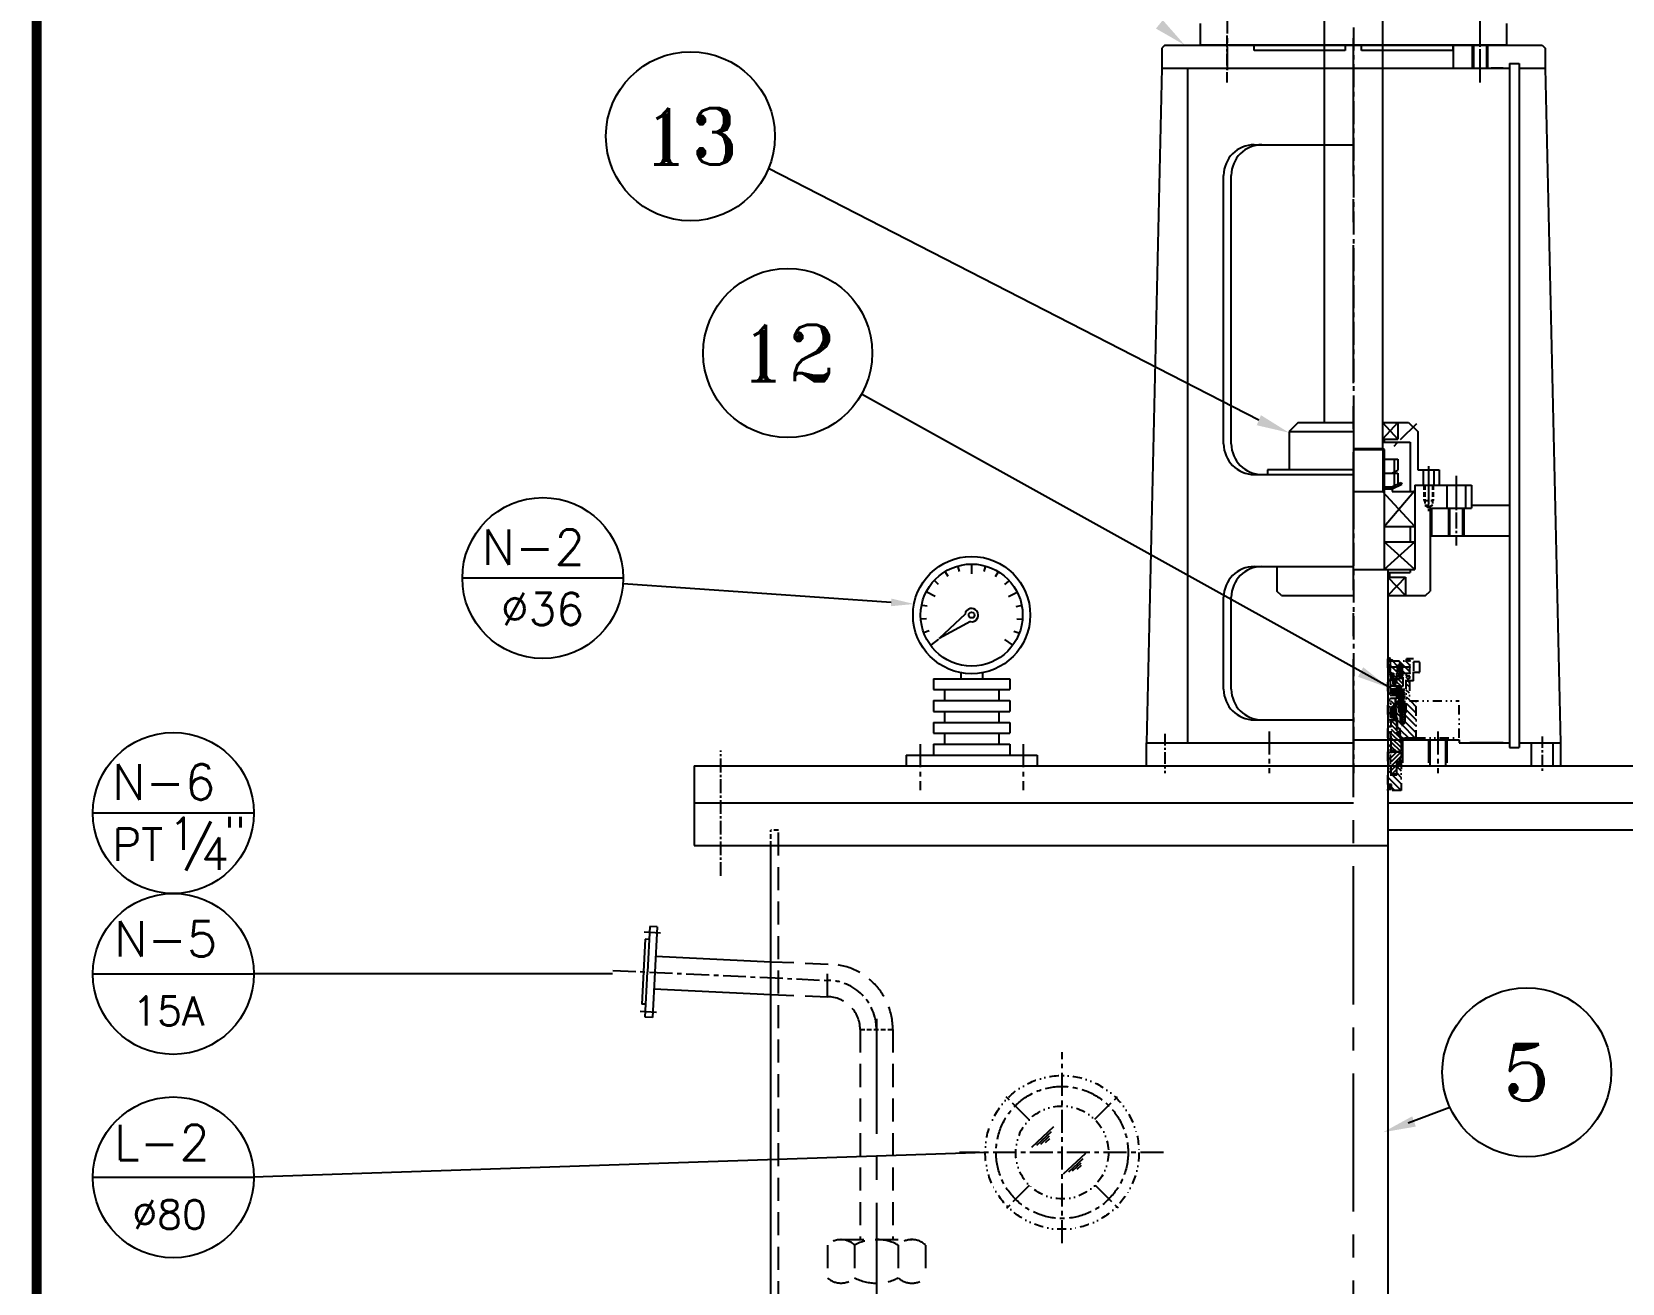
# Model space of a CAD drawing. Extents: x -3 to 5049, y -3 to 3543.
# Drawn here: x -3 to 1034, y 2222 to 3038 of the extents above; entities that cross this region are included whole.
import ezdxf
from ezdxf.enums import TextEntityAlignment as Align

# ---------------------------------------------------------------- set-up
doc = ezdxf.new("R2010")
doc.units = 0
doc.header["$LTSCALE"] = 12
doc.header["$MEASUREMENT"] = 0
for name, pattern in [('CADRA_CENTERLINE', [2.266667, 1.770833, -0.141667, 0.2125, -0.141667]), ('CADRA_SOLID', [0]), ('CENTER', [2, 1.25, -0.25, 0.25, -0.25]), ('CENTER2', [1.125, 0.75, -0.125, 0.125, -0.125]), ('DIVIDE', [1.25, 0.5, -0.25, 0, -0.25, 0, -0.25]), ('HIDDEN', [0.375, 0.25, -0.125])]:
    doc.linetypes.add(name, pattern=pattern)
doc.layers.get('0').update_dxf_attribs({"linetype": 'CONTINUOUS'})
for name, color, linetype in [('1', 1, 'CENTER'), ('10', 7, 'CADRA_SOLID'), ('2', 2, 'HIDDEN'), ('23', 48, 'CADRA_SOLID'), ('25', 42, 'CADRA_SOLID'), ('3', 3, 'DIVIDE'), ('4', 4, 'CONTINUOUS'), ('C1', 1, 'CENTER'), ('CENTER', 1, 'CENTER'), ('TEXT', 4, 'CONTINUOUS')]:
    doc.layers.add(name, color=color, linetype=linetype)
doc.layers.add('치수선', color=4, linetype='CONTINUOUS', lineweight=5)
doc.styles.add('ROMANS', font='romans.shx')
doc.styles.add('ROMANT', font='romant', dxfattribs={"height": 3.5})

msp = doc.modelspace()

# ---------------------------------------------------------------- linework, layer by layer
at = {"lineweight": -2}
for p, q in [((839.73, 3060.57), (839.73, 2964.55)), ((877.73, 3060.57), (877.73, 2766.55)), ((735.73, 3029.55), (733.73, 3027.55)), ((735.73, 3029.55), (981.73, 3029.55)), ((748.7, 3029.55), (858.73, 3029.55)), ((923.73, 3029.55), (923.73, 3014.55)), ((936.23, 3029.55), (936.23, 3014.55)), ((936.98, 3029.55), (936.98, 3014.55)), ((945.48, 3029.55), (945.48, 3014.55)), ((946.23, 3029.55), (946.23, 3014.55)), ((981.73, 3029.55), (983.73, 3027.55)), ((733.73, 3027.55), (733.73, 3014.55)), ((983.73, 3027.55), (983.73, 3014.55)), ((733.73, 3014.55), (723.73, 2574.55)), ((733.73, 3014.55), (858.73, 3014.55)), ((750.58, 3014.55), (750.58, 2574.55)), ((858.73, 3014.55), (960.48, 3014.55)), ((960.48, 3017.55), (960.48, 2571.55)), ((960.48, 3017.55), (966.88, 3017.55)), ((966.88, 3017.55), (966.88, 2571.55)), ((966.88, 3014.55), (983.73, 3014.55)), ((983.73, 3014.55), (993.73, 2574.55)), ((794.1, 2964.55), (858.73, 2964.55)), ((839.73, 2964.55), (839.73, 2783.55)), ((774.1, 2769.55), (774.1, 2944.55)), ((779.1, 2769.55), (779.1, 2944.55)), ((822.73, 2783.55), (816.73, 2777.55)), ((822.73, 2783.55), (858.73, 2783.55)), ((877.73, 2783.55), (894.73, 2783.55)), ((887.73, 2783.55), (887.73, 2772.55)), ((894.73, 2783.55), (900.73, 2777.55)), ((816.73, 2777.55), (858.73, 2777.55)), ((816.73, 2777.55), (816.73, 2752.55)), ((877.73, 2772.55), (887.73, 2772.55)), ((877.73, 2770.55), (895.73, 2770.55)), ((878.73, 2772.55), (878.73, 2770.55)), ((895.73, 2770.55), (895.73, 2738.55)), ((900.73, 2777.55), (900.73, 2752.55)), ((858.73, 2766.55), (877.98, 2766.55)), ((858.73, 2765.8), (878.73, 2765.8)), ((877.98, 2766.55), (878.73, 2765.8)), ((877.98, 2759.5), (887.73, 2759.5)), ((878.73, 2765.8), (878.73, 2687.55)), ((794.1, 2749.55), (858.73, 2749.55)), ((802.73, 2752.55), (802.73, 2749.55)), ((858.73, 2752.55), (802.73, 2752.55)), ((877.98, 2750.5), (883.73, 2750.5)), ((877.98, 2750.5), (887.73, 2750.5)), ((883.73, 2750.5), (887.73, 2752.37)), ((900.73, 2752.55), (914.73, 2752.55)), ((904.23, 2752.55), (904.23, 2742.55)), ((911.23, 2752.55), (911.23, 2742.55)), ((914.73, 2752.55), (914.73, 2742.55)), ((858.73, 2738.55), (877.73, 2738.55)), ((877.98, 2741.5), (883.73, 2741.5)), ((877.98, 2740.3), (883.99, 2740.3)), ((877.98, 2738.55), (878.73, 2738.12)), ((883.73, 2741.5), (889.73, 2744.3)), ((883.99, 2740.3), (890.23, 2743.21)), ((883.99, 2740.3), (883.99, 2738.55)), ((883.99, 2738.55), (898.23, 2738.55)), ((889.73, 2744.3), (890.23, 2743.21)), ((898.73, 2742.55), (935.73, 2742.55)), ((898.73, 2742.55), (898.73, 2687.55)), ((898.73, 2742.55), (898.73, 2739.05)), ((898.73, 2742.55), (914.73, 2742.55)), ((919.73, 2742.55), (919.73, 2727.55)), ((931.73, 2742.55), (931.73, 2727.55)), ((935.73, 2742.55), (935.73, 2727.55)), ((935.73, 2729.55), (960.48, 2729.55)), ((908.73, 2727.55), (908.73, 2673.55)), ((908.73, 2727.55), (935.73, 2727.55)), ((909.73, 2727.55), (909.73, 2709.55)), ((920.73, 2727.55), (920.73, 2709.55)), ((921.48, 2727.55), (921.48, 2709.55)), ((929.98, 2727.55), (929.98, 2709.55)), ((930.73, 2727.55), (930.73, 2709.55)), ((878.73, 2715.55), (898.73, 2715.55)), ((895.73, 2715.55), (895.73, 2705.55)), ((908.73, 2709.55), (960.48, 2709.55)), ((878.73, 2705.55), (898.73, 2705.55)), ((794.1, 2689.55), (858.73, 2689.55)), ((808.73, 2689.55), (808.73, 2673.55)), ((858.73, 2687.55), (898.73, 2687.55)), ((881.23, 2687.55), (881.23, 2193.08)), ((895.73, 2687.55), (895.73, 2685.55)), ((881.23, 2685.55), (895.73, 2685.55)), ((881.23, 2682.55), (892.73, 2682.55)), ((882.23, 2685.55), (882.23, 2682.55)), ((892.73, 2682.55), (892.73, 2670.55)), ((774.1, 2609.55), (774.1, 2669.55)), ((779.1, 2609.55), (779.1, 2669.55)), ((811.73, 2670.55), (808.73, 2673.55)), ((811.73, 2670.55), (858.73, 2670.55)), ((881.23, 2670.55), (905.73, 2670.55)), ((905.73, 2670.55), (908.73, 2673.55)), ((794.1, 2589.55), (858.73, 2589.55)), ((723.73, 2574.55), (858.73, 2574.55)), ((723.73, 2559.55), (723.73, 2574.55)), ((858.73, 2576.55), (927.73, 2576.55)), ((908.6, 2576.55), (908.6, 2559.55)), ((918.86, 2576.55), (918.86, 2559.55)), ((927.73, 2576.55), (927.73, 2574.55)), ((927.73, 2574.55), (960.48, 2574.55)), ((966.88, 2574.55), (993.73, 2574.55)), ((974.73, 2574.55), (974.73, 2559.55)), ((988.73, 2574.55), (988.73, 2559.55)), ((993.73, 2574.55), (993.73, 2559.55)), ((960.48, 2571.55), (966.88, 2571.55)), ((428.73, 2559.55), (858.73, 2559.55)), ((723.73, 2559.55), (993.73, 2559.55)), ((887.73, 2559.55), (1109.32, 2559.55)), ((984.32, 2559.55), (1030.32, 2559.55)), ((428.73, 2535.55), (858.73, 2535.55)), ((881.23, 2535.55), (1288.73, 2535.55)), ((1238.73, 2517.55), (881.23, 2517.55)), ((428.73, 2507.55), (858.73, 2507.55)), ((478.73, 2507.55), (881.23, 2507.55)), ((478.73, 993.55), (478.73, 2507.55)), ((403.69, 2435.49), (478.73, 2431.85)), ((402.57, 2414.17), (478.73, 2410.48))]:
    msp.add_line(p, q, dxfattribs=at)
at = {"color": 1, "linetype": 'CENTER', "lineweight": -2}
for p, q in [((776.33, 3052.1), (776.33, 3010.96)), ((941.12, 3050.7), (941.12, 3007.57))]:
    msp.add_line(p, q, dxfattribs=at)
at = {"color": 7, "linetype": 'Continuous', "lineweight": -2}
for p, q in [((758.73, 3043.57), (758.73, 3029.57)), ((958.73, 3029.57), (958.73, 3043.57)), ((858.73, 3029.57), (758.73, 3029.57)), ((793.95, 3026.07), (793.95, 3029.57)), ((853.36, 3029.57), (853.36, 3026.07)), ((958.73, 3029.57), (858.73, 3029.57)), ((864.09, 3026.07), (864.09, 3029.57)), ((923.5, 3029.57), (923.5, 3026.07)), ((853.36, 3026.07), (793.95, 3026.07)), ((923.5, 3026.07), (864.09, 3026.07)), ((428.73, 2559.55), (428.73, 2507.55))]:
    msp.add_line(p, q, dxfattribs=at)
at = {"color": 7, "linetype": 'CENTER', "lineweight": -2}
for p, q in [((584.85, 2616.4), (584.85, 2609.29)), ((602.64, 2620.32), (602.64, 2616.4)), ((616.87, 2620.32), (616.87, 2616.4)), ((634.66, 2616.4), (634.66, 2609.29)), ((591.97, 2609.29), (591.97, 2602.17)), ((627.54, 2609.29), (627.54, 2602.17)), ((584.85, 2602.17), (584.85, 2595.06)), ((591.97, 2595.06), (591.97, 2587.94)), ((627.54, 2595.06), (627.54, 2587.94)), ((634.66, 2602.17), (634.66, 2595.06)), ((584.85, 2587.94), (584.85, 2580.83)), ((634.66, 2587.94), (634.66, 2580.83)), ((584.85, 2573.71), (584.85, 2566.6)), ((591.97, 2580.83), (591.97, 2573.71)), ((627.54, 2580.83), (627.54, 2573.71)), ((634.66, 2573.71), (634.66, 2566.6)), ((567.07, 2566.6), (567.07, 2559.48)), ((652.44, 2566.6), (652.44, 2559.48))]:
    msp.add_line(p, q, dxfattribs=at)
at = {"color": 7, "lineweight": -2}
for p, q in [((584.85, 2616.4), (634.66, 2616.4)), ((584.85, 2609.29), (634.66, 2609.29)), ((584.85, 2602.17), (634.66, 2602.17)), ((584.85, 2595.06), (634.66, 2595.06)), ((584.85, 2587.94), (634.66, 2587.94)), ((584.85, 2580.83), (634.66, 2580.83)), ((584.85, 2573.71), (634.66, 2573.71)), ((567.07, 2566.6), (652.44, 2566.6))]:
    msp.add_line(p, q, dxfattribs=at)
at = {"linetype": 'CENTER', "lineweight": -2}
msp.add_line((890.73, 2576.55), (890.73, 2559.55), dxfattribs=at)
at = {"color": 4, "lineweight": -2}
for p, q in [((663.23, 2324.23), (648.83, 2310.76)), ((661.52, 2320.86), (652.16, 2312.11)), ((660.4, 2318.04), (654.63, 2312.64)), ((660.47, 2316.33), (657.71, 2313.75)), ((683.9, 2306.81), (669.5, 2293.33)), ((682.2, 2303.44), (672.84, 2294.68)), ((681.07, 2300.61), (675.3, 2295.21)), ((681.15, 2298.9), (678.39, 2296.32))]:
    msp.add_line(p, q, dxfattribs=at)
at = {"lineweight": -2, "const_width": 6.36}
msp.add_lwpolyline([(0, 3539.79), (5045.96, 3539.79), (5045.96, 0), (0, 0), (0, 3539.79)], dxfattribs=at)
at = {"lineweight": -2}
msp.add_circle((609.75, 2657.89), 38.24, dxfattribs=at)
at = {"color": 3, "linetype": 'DIVIDE', "lineweight": -2}
for radius in [50.11, 30.24]:
    msp.add_circle((668.73, 2307.53), radius, dxfattribs=at)
at = {"lineweight": -2}
for centre, radius, start, end in [((794.1, 2944.55), 20, 90, 180), ((799.1, 2944.55), 20, 90, 180), ((794.1, 2769.55), 20, 180, 270), ((799.1, 2769.55), 20, 180, 270), ((898.23, 2739.05), 0.5, 270, 360), ((794.1, 2669.55), 20, 90, 180), ((799.1, 2669.55), 20, 90, 180), ((794.1, 2609.55), 20, 180, 270), ((799.1, 2609.55), 20, 180, 270)]:
    msp.add_arc(centre, radius, start, end, dxfattribs=at)
at = {"layer": '1', "linetype": 'CENTER', "lineweight": -2}
for p, q in [((858.73, 3041.07), (858.73, 2554.71)), ((803.73, 2582.07), (803.73, 2554.71)), ((907.73, 2576.55), (907.73, 2559.55)), ((913.73, 2582.07), (913.73, 2554.71)), ((919.73, 2576.55), (919.73, 2559.55))]:
    msp.add_line(p, q, dxfattribs=at)
at = {"layer": '1', "linetype": 'CENTER', "lineweight": -2, "ltscale": 0.5}
for p, q in [((776.23, 3035.83), (776.23, 3005.15)), ((941.23, 3035.83), (941.23, 3005.15)), ((925.73, 2733.83), (925.73, 2703.15)), ((735.73, 2580.42), (735.73, 2554.71)), ((981.73, 2578.75), (981.73, 2554.78))]:
    msp.add_line(p, q, dxfattribs=at)
at = {"layer": '1', "lineweight": -2}
for p, q in [((576.26, 2573.62), (576.26, 2543.78)), ((643.25, 2573.62), (643.25, 2543.78)), ((375.68, 2426.24), (515.65, 2419.7)), ((668.73, 2248.37), (668.73, 2372.85)), ((647.12, 2328.97), (630.69, 2345.28)), ((690.16, 2329.14), (706.47, 2345.58)), ((734.8, 2307.53), (601.82, 2307.53)), ((647.29, 2285.93), (630.98, 2269.49)), ((690.33, 2286.1), (706.77, 2269.79))]:
    msp.add_line(p, q, dxfattribs=at)
at = {"layer": '1', "lineweight": -2, "ltscale": 5}
msp.add_line((547.67, 2394.68), (547.67, 973.2), dxfattribs=at)
at = {"layer": '1', "lineweight": -2}
msp.add_circle((668.73, 2307.53), 43.06, dxfattribs=at)
msp.add_arc((515.65, 2387.68), 32.02, 0, 90, dxfattribs=at)
at = {"layer": '10', "linetype": 'CADRA_CENTERLINE', "lineweight": -2}
for p, q in [((888.98, 2617.47), (888.98, 2627.02)), ((888.98, 2626.45), (888.98, 2616.95)), ((895.98, 2623.95), (880.63, 2623.95)), ((885.28, 2589.43), (885.28, 2599.89)), ((890.73, 2585.49), (890.73, 2596.99))]:
    msp.add_line(p, q, dxfattribs=at)
at = {"layer": '2', "color": 1, "linetype": 'CENTER2', "lineweight": -2, "ltscale": 10}
msp.add_line((858.73, 649.08), (858.73, 3270.62), dxfattribs=at)
at = {"layer": '2', "lineweight": -2}
for p, q in [((904.73, 2742.55), (904.73, 2732.55)), ((905.23, 2742.55), (905.23, 2729.55)), ((910.23, 2742.55), (910.23, 2729.55)), ((910.73, 2742.55), (910.73, 2732.55)), ((904.73, 2732.55), (910.73, 2732.55)), ((904.73, 2732.55), (905.23, 2732.26)), ((905.23, 2729.55), (910.23, 2729.55)), ((905.23, 2729.55), (907.73, 2728.11)), ((910.23, 2729.55), (907.73, 2728.11)), ((910.73, 2732.55), (910.23, 2732.26)), ((890.98, 2617.95), (886.98, 2619.75)), ((886.98, 2617.95), (890.98, 2619.75)), ((478.73, 2507.55), (478.73, 2517.55)), ((483.73, 2517.55), (478.73, 2517.55)), ((537, 2387.68), (558.34, 2387.68))]:
    msp.add_line(p, q, dxfattribs=at)
at = {"layer": '2', "linetype": 'HIDDEN', "lineweight": -2, "ltscale": 5}
for p, q in [((483.73, 993.55), (483.73, 2517.55)), ((478.73, 2431.85), (516.21, 2430.36)), ((515.65, 2409.01), (515.65, 2430.37)), ((478.73, 2410.48), (515.65, 2409.01)), ((537, 2387.68), (537, 2250.72)), ((558.34, 2387.68), (558.34, 2250.72)), ((515.65, 2247.16), (515.65, 2225.82)), ((524.34, 2250.72), (570.91, 2250.72)), ((533.44, 2247.16), (533.44, 2225.82)), ((561.9, 2247.16), (561.9, 2225.82)), ((579.69, 2247.16), (579.69, 2225.82))]:
    msp.add_line(p, q, dxfattribs=at)
for centre, radius, start, end in [((515.65, 2387.68), 42.69, 0, 90), ((515.65, 2387.68), 21.34, 0, 90), ((524.55, 2237.56), 13.09, 47.20716, 132.79284), ((547.67, 2220.42), 30.29, 61.98156, 118.01844), ((570.79, 2237.58), 13.08, 47.14574, 132.85426), ((524.55, 2235.43), 13.09, 227.20716, 312.79284), ((547.67, 2252.56), 30.29, 241.98156, 298.01844), ((570.79, 2235.4), 13.08, 227.14574, 312.85426)]:
    msp.add_arc(centre, radius, start, end, dxfattribs=at)
at = {"layer": '23', "lineweight": -2}
for p in [(881.83, 2628.75), (893.43, 2627.95), (895.43, 2627.95), (888.98, 2620.25), (888.98, 2617.95), (895.43, 2623.95), (895.43, 2619.95)]:
    msp.add_point(p, dxfattribs=at)
at = {"layer": '25', "lineweight": -2}
for p, q in [((881.23, 2628.66), (881.83, 2628.06)), ((881.23, 2624.42), (882.63, 2623.02)), ((881.97, 2627.95), (881.83, 2628.09)), ((881.87, 2628.75), (882.67, 2627.95)), ((882.63, 2627.26), (882.14, 2627.75)), ((883.38, 2627.95), (882.58, 2628.75)), ((882.63, 2625.26), (883.94, 2623.95)), ((883.29, 2628.75), (884.09, 2627.95)), ((884.23, 2628.52), (884, 2628.75)), ((887.48, 2624.66), (884.18, 2627.95)), ((888.42, 2627.95), (892.42, 2623.95)), ((895.43, 2625.19), (892.67, 2627.95)), ((881.23, 2620.18), (882.63, 2618.78)), ((881.23, 2615.94), (882.63, 2614.54)), ((882.62, 2618.5), (884.09, 2617.03)), ((882.63, 2621.02), (883.7, 2619.95)), ((883.97, 2617), (882.63, 2618.34)), ((882.63, 2616.78), (884.53, 2614.88)), ((884.2, 2617.06), (882.64, 2618.62)), ((882.66, 2618.74), (884.29, 2617.12)), ((882.66, 2618.18), (883.86, 2616.98)), ((884.36, 2617.18), (882.68, 2618.86)), ((883.72, 2616.97), (882.68, 2618.01)), ((882.7, 2618.98), (884.44, 2617.24)), ((884.52, 2617.31), (882.74, 2619.08)), ((882.74, 2617.81), (883.53, 2617.02)), ((882.79, 2619.18), (884.6, 2617.37)), ((884.65, 2617.46), (882.84, 2619.27)), ((882.89, 2619.36), (884.7, 2617.55)), ((883.34, 2617.07), (882.89, 2617.52)), ((884.75, 2617.64), (882.94, 2619.45)), ((883, 2619.53), (884.8, 2617.73)), ((884.85, 2617.83), (883.08, 2619.6)), ((883.15, 2619.66), (884.88, 2617.93)), ((884.9, 2618.05), (883.23, 2619.73)), ((883.31, 2619.79), (884.92, 2618.18)), ((884.94, 2618.3), (883.4, 2619.84)), ((883.51, 2619.87), (884.96, 2618.42)), ((884.95, 2618.58), (883.63, 2619.9)), ((883.74, 2619.92), (884.92, 2618.74)), ((884.9, 2618.91), (883.88, 2619.92)), ((887.48, 2620.41), (883.94, 2623.95)), ((884.08, 2619.87), (884.83, 2619.12)), ((884.68, 2619.41), (884.32, 2619.77)), ((885.8, 2613.48), (884.53, 2614.75)), ((884.55, 2614.87), (885.92, 2613.5)), ((884.56, 2614.58), (885.68, 2613.46)), ((886.04, 2613.53), (884.57, 2614.99)), ((884.59, 2615.11), (886.15, 2613.55)), ((885.5, 2613.5), (884.59, 2614.41)), ((886.23, 2613.61), (884.61, 2615.23)), ((884.64, 2614.22), (885.32, 2613.54)), ((884.66, 2615.32), (886.31, 2613.67)), ((886.4, 2613.73), (884.72, 2615.41)), ((884.77, 2615.5), (886.48, 2613.79)), ((886.55, 2613.86), (884.82, 2615.59)), ((884.91, 2613.8), (884.85, 2613.86)), ((884.88, 2615.67), (886.6, 2613.95)), ((886.66, 2614.04), (884.96, 2615.73)), ((884.98, 2618.67), (886.75, 2616.9)), ((885.04, 2615.79), (886.71, 2614.13)), ((886.76, 2614.21), (885.12, 2615.85)), ((885.21, 2615.91), (886.8, 2614.32)), ((886.82, 2614.44), (885.3, 2615.96)), ((885.42, 2615.98), (886.84, 2614.56)), ((886.86, 2614.68), (885.53, 2616.01)), ((885.65, 2616.04), (886.86, 2614.82)), ((886.83, 2614.99), (885.8, 2616.03)), ((885.98, 2615.99), (886.8, 2615.17)), ((886.67, 2615.44), (886.19, 2615.92)), ((889.84, 2611.45), (886.88, 2614.41)), ((887.27, 2616.85), (891.23, 2612.89)), ((891.23, 2615.72), (890.1, 2616.85)), ((890.48, 2621.66), (892.18, 2619.95)), ((895.43, 2620.95), (892.42, 2623.95)), ((894.43, 2616.19), (893.23, 2617.39)), ((881.23, 2611.69), (882.63, 2610.29)), ((881.23, 2607.45), (882.63, 2606.05)), ((882.63, 2612.54), (883.21, 2611.95)), ((884.23, 2607.25), (888.42, 2611.45)), ((889.57, 2611.18), (884.23, 2605.84)), ((885.31, 2609.75), (884.23, 2608.67)), ((884.23, 2608.58), (887.35, 2605.45)), ((885.94, 2605.45), (884.23, 2607.16)), ((884.23, 2605.75), (884.53, 2605.45)), ((888.77, 2605.45), (884.47, 2609.75)), ((885.18, 2613.28), (887.01, 2611.45)), ((885.25, 2605.45), (889.57, 2609.76)), ((885.65, 2603.75), (886.35, 2603.05)), ((885.88, 2609.75), (889.57, 2606.07)), ((889.57, 2608.35), (886.67, 2605.45)), ((887.01, 2611.45), (886.78, 2611.22)), ((889.57, 2607.48), (886.78, 2610.27)), ((892.23, 2599.95), (886.88, 2605.3)), ((886.88, 2603.88), (887.01, 2603.75)), ((887.01, 2611.45), (889.57, 2608.89)), ((888.08, 2605.45), (889.57, 2606.94)), ((888.14, 2605.45), (892.23, 2601.36)), ((889.57, 2610.31), (888.42, 2611.45)), ((892.23, 2605.61), (889.48, 2608.36)), ((889.48, 2606.94), (892.23, 2604.19)), ((892.23, 2602.78), (889.48, 2605.53)), ((889.8, 2609.45), (892.23, 2607.02)), ((892.23, 2608.43), (891.21, 2609.45)), ((893.23, 2613.15), (895.23, 2611.15)), ((895.23, 2606.91), (893.23, 2608.91)), ((893.23, 2604.66), (895.23, 2602.66)), ((881.23, 2603.21), (882.63, 2601.81)), ((881.23, 2598.97), (882.63, 2597.57)), ((881.23, 2594.72), (882.63, 2593.32)), ((883.13, 2602.04), (888.48, 2596.69)), ((883.13, 2597.79), (883.68, 2597.24)), ((883.13, 2593.55), (883.68, 2593)), ((887.51, 2599.47), (886.24, 2600.73)), ((886.24, 2600.6), (887.37, 2599.46)), ((886.27, 2600.85), (887.63, 2599.49)), ((887.2, 2599.5), (886.27, 2600.42)), ((887.75, 2599.51), (886.29, 2600.97)), ((886.31, 2601.09), (887.86, 2599.54)), ((886.31, 2600.25), (887.02, 2599.53)), ((887.95, 2599.59), (886.36, 2601.18)), ((886.42, 2601.26), (888.04, 2599.64)), ((888.12, 2599.7), (886.48, 2601.35)), ((886.67, 2599.74), (886.52, 2599.9)), ((886.53, 2601.43), (888.21, 2599.76)), ((888.29, 2599.82), (886.6, 2601.51)), ((886.68, 2601.57), (888.34, 2599.91)), ((888.4, 2599.99), (886.77, 2601.63)), ((886.85, 2601.68), (888.46, 2600.08)), ((886.88, 2594.04), (889.13, 2591.79)), ((888.51, 2600.16), (886.94, 2601.74)), ((887.04, 2601.77), (888.55, 2600.27)), ((888.57, 2600.38), (887.16, 2601.8)), ((887.28, 2601.82), (888.6, 2600.5)), ((888.62, 2600.62), (887.4, 2601.84)), ((887.56, 2601.82), (888.6, 2600.78)), ((888.57, 2600.96), (887.73, 2601.79)), ((887.94, 2601.72), (888.5, 2601.17)), ((888.63, 2602.13), (892.23, 2598.53)), ((888.63, 2600.72), (892.23, 2597.12)), ((888.63, 2599.31), (891.98, 2595.95)), ((888.63, 2597.89), (890.57, 2595.95)), ((893.23, 2600.42), (899.73, 2593.92)), ((893.23, 2596.18), (899.73, 2589.68)), ((895.94, 2601.95), (899.73, 2598.16)), ((881.23, 2590.48), (882.63, 2589.08)), ((881.23, 2586.24), (882.63, 2584.84)), ((883.43, 2589.21), (886.88, 2585.76)), ((886.88, 2582.93), (883.43, 2586.38)), ((883.43, 2583.55), (889.13, 2577.85)), ((886.69, 2588.77), (886.01, 2589.45)), ((887.03, 2585.41), (888.48, 2583.95)), ((887.43, 2589.25), (889.13, 2587.55)), ((889.28, 2583.16), (894.88, 2577.55)), ((889.36, 2587.31), (899.73, 2576.95)), ((892.33, 2592.84), (899.73, 2585.44)), ((892.33, 2588.59), (899.73, 2581.19)), ((881.23, 2581.99), (882.63, 2580.59)), ((881.23, 2577.75), (882.63, 2576.35)), ((881.23, 2573.51), (882.63, 2572.11)), ((889.88, 2574.27), (883.43, 2580.72)), ((883.43, 2577.89), (889.88, 2571.44)), ((889.84, 2568.65), (883.43, 2575.06)), ((888.16, 2579.67), (886.89, 2580.93)), ((886.89, 2580.79), (888.02, 2579.66)), ((886.92, 2581.05), (888.27, 2579.69)), ((887.84, 2579.7), (886.92, 2580.62)), ((888.39, 2579.71), (886.94, 2581.17)), ((886.96, 2581.29), (888.51, 2579.74)), ((886.96, 2580.44), (887.67, 2579.73)), ((888.6, 2579.79), (887.01, 2581.38)), ((887.07, 2581.46), (888.69, 2579.84)), ((888.77, 2579.9), (887.13, 2581.55)), ((887.31, 2579.95), (887.17, 2580.09)), ((887.18, 2581.63), (888.86, 2579.96)), ((888.94, 2580.02), (887.24, 2581.71)), ((887.33, 2581.77), (888.99, 2580.1)), ((889.05, 2580.19), (887.41, 2581.82)), ((887.5, 2581.88), (889.11, 2580.27)), ((889.16, 2580.36), (887.58, 2581.94)), ((887.69, 2581.97), (889.2, 2580.46)), ((889.22, 2580.58), (887.81, 2582)), ((887.92, 2582.02), (889.25, 2580.7)), ((889.27, 2580.82), (888.04, 2582.04)), ((888.2, 2582.03), (889.25, 2580.98)), ((889.22, 2581.15), (888.38, 2581.99)), ((888.58, 2581.93), (889.15, 2581.36)), ((889.28, 2578.92), (890.64, 2577.55)), ((891.98, 2577.27), (892.25, 2577.55)), ((891.98, 2576.57), (892.96, 2577.55)), ((892.82, 2577.55), (891.98, 2576.71)), ((891.98, 2576.85), (892.68, 2577.55)), ((892.54, 2577.55), (891.98, 2576.99)), ((891.98, 2577.13), (892.39, 2577.55)), ((892.25, 2577.55), (891.98, 2577.27)), ((891.98, 2577.42), (892.11, 2577.55)), ((893.1, 2577.55), (892.1, 2576.55)), ((892.24, 2576.55), (893.24, 2577.55)), ((893.38, 2577.55), (892.38, 2576.55)), ((892.53, 2576.55), (893.53, 2577.55)), ((893.67, 2577.55), (892.67, 2576.55)), ((893.67, 2577.55), (892.67, 2576.55)), ((892.81, 2576.55), (893.81, 2577.55)), ((893.95, 2577.55), (892.95, 2576.55)), ((893.09, 2576.55), (894.09, 2577.55)), ((894.23, 2577.55), (893.23, 2576.55)), ((893.37, 2576.55), (894.37, 2577.55)), ((894.52, 2577.55), (893.52, 2576.55)), ((893.66, 2576.55), (894.66, 2577.55)), ((894.8, 2577.55), (893.8, 2576.55)), ((893.94, 2576.55), (894.94, 2577.55)), ((894.08, 2576.55), (895.08, 2577.55)), ((895.08, 2577.55), (894.08, 2576.55)), ((894.22, 2576.55), (895.22, 2577.55)), ((895.36, 2577.55), (894.36, 2576.55)), ((894.51, 2576.55), (895.51, 2577.55)), ((895.65, 2577.55), (894.65, 2576.55)), ((894.79, 2576.55), (895.79, 2577.55)), ((895.93, 2577.55), (894.93, 2576.55)), ((895.07, 2576.55), (896.07, 2577.55)), ((896.21, 2577.55), (895.21, 2576.55)), ((895.35, 2576.55), (896.35, 2577.55)), ((896.5, 2577.55), (895.5, 2576.55)), ((896.5, 2577.55), (895.5, 2576.55)), ((895.64, 2576.55), (896.64, 2577.55)), ((896.78, 2577.55), (895.78, 2576.55)), ((895.92, 2576.55), (896.92, 2577.55)), ((897.06, 2577.55), (896.06, 2576.55)), ((896.2, 2576.55), (897.2, 2577.55)), ((897.34, 2577.55), (896.34, 2576.55)), ((896.49, 2576.55), (897.49, 2577.55)), ((897.63, 2577.55), (896.63, 2576.55)), ((896.77, 2576.55), (897.77, 2577.55)), ((896.91, 2576.55), (897.91, 2577.55)), ((897.91, 2577.55), (896.91, 2576.55)), ((897.05, 2576.55), (898.05, 2577.55)), ((898.19, 2577.55), (897.19, 2576.55)), ((897.33, 2576.55), (898.23, 2577.44)), ((898.23, 2577.3), (897.48, 2576.55)), ((897.62, 2576.55), (898.23, 2577.16)), ((898.23, 2577.02), (897.76, 2576.55)), ((897.9, 2576.55), (898.23, 2576.88)), ((898.23, 2576.74), (898.04, 2576.55)), ((898.18, 2576.55), (898.23, 2576.59)), ((881.23, 2569.27), (882.63, 2567.87)), ((881.23, 2565.02), (882.63, 2563.62)), ((883.43, 2572.23), (887.01, 2568.65)), ((889.84, 2568.65), (883.43, 2562.24)), ((883.43, 2565.07), (887.01, 2568.65)), ((884.18, 2568.65), (883.43, 2567.89)), ((883.43, 2559.41), (889.98, 2565.96)), ((887.14, 2561.94), (888.86, 2560.22)), ((888.92, 2560.3), (887.19, 2562.02)), ((887.26, 2562.1), (888.97, 2560.38)), ((889.03, 2560.47), (887.34, 2562.16)), ((887.42, 2562.22), (889.08, 2560.56)), ((889.13, 2560.65), (887.5, 2562.28)), ((887.59, 2562.34), (889.16, 2560.77)), ((889.18, 2560.89), (887.69, 2562.37)), ((887.81, 2562.4), (889.2, 2561.01)), ((889.22, 2561.13), (887.93, 2562.42)), ((888.04, 2562.45), (889.2, 2561.29)), ((889.17, 2561.46), (888.22, 2562.41)), ((888.4, 2562.37), (889.14, 2561.63)), ((888.94, 2561.97), (888.74, 2562.18)), ((881.23, 2560.78), (882.63, 2559.38)), ((881.23, 2556.54), (882.63, 2555.14)), ((881.23, 2552.3), (889.98, 2543.55)), ((886.88, 2560.03), (883.43, 2556.58)), ((883.82, 2554.15), (886.88, 2557.2)), ((884.31, 2553.45), (889.98, 2547.79)), ((888.2, 2559.88), (886.89, 2561.2)), ((886.89, 2561.05), (888.09, 2559.86)), ((886.91, 2561.32), (888.32, 2559.91)), ((888.43, 2559.93), (886.93, 2561.44)), ((887.92, 2559.88), (886.93, 2560.88)), ((886.95, 2561.56), (888.54, 2559.97)), ((886.96, 2560.71), (887.74, 2559.92)), ((888.62, 2560.04), (886.98, 2561.67)), ((887.03, 2561.76), (888.7, 2560.1)), ((887.03, 2559.22), (889.98, 2556.27)), ((887.03, 2554.98), (889.98, 2552.03)), ((888.78, 2560.16), (887.09, 2561.85)), ((887.48, 2560.04), (887.12, 2560.4)), ((889.23, 2561.27), (889.98, 2560.52)), ((881.23, 2548.05), (881.83, 2547.45)), ((882.65, 2544.51), (881.23, 2545.93)), ((881.24, 2546.05), (882.76, 2544.54)), ((882.86, 2544.57), (881.26, 2546.18)), ((881.26, 2545.76), (882.53, 2544.48)), ((881.28, 2546.3), (882.94, 2544.64)), ((882.42, 2544.45), (881.28, 2545.59)), ((881.28, 2543.76), (881.59, 2543.45)), ((883.02, 2544.71), (881.3, 2546.42)), ((881.31, 2545.42), (882.25, 2544.49)), ((881.32, 2546.54), (883.09, 2544.77)), ((883.17, 2544.84), (881.37, 2546.63)), ((881.42, 2546.73), (883.24, 2544.91)), ((882.06, 2544.53), (881.43, 2545.16)), ((883.29, 2545), (881.47, 2546.82)), ((881.51, 2546.91), (883.34, 2545.09)), ((883.38, 2545.19), (881.56, 2547.01)), ((881.64, 2547.08), (883.43, 2545.28)), ((883.48, 2545.37), (881.71, 2547.14)), ((881.79, 2547.21), (883.5, 2545.49)), ((883.52, 2545.62), (881.86, 2547.27)), ((881.94, 2547.34), (883.54, 2545.74)), ((883.56, 2545.86), (882.05, 2547.37)), ((882.16, 2547.4), (883.56, 2546)), ((883.54, 2546.16), (882.27, 2547.43)), ((882.38, 2547.46), (883.51, 2546.33)), ((883.49, 2546.5), (882.57, 2547.42)), ((882.76, 2547.37), (883.36, 2546.77)), ((883.58, 2545.7), (885.83, 2543.45))]:
    msp.add_line(p, q, dxfattribs=at)
at = {"layer": '3', "lineweight": -2}
for p, q in [((881.23, 2547.45), (881.23, 2629.95)), ((881.23, 2629.95), (882.34, 2629.95)), ((881.83, 2628.75), (881.83, 2627.75)), ((882.63, 2628.75), (881.83, 2628.75)), ((881.83, 2627.95), (881.83, 2628.75)), ((881.83, 2628.75), (884.23, 2628.75)), ((881.83, 2627.95), (884.23, 2627.95)), ((881.83, 2627.75), (882.63, 2627.75)), ((882.63, 2629.45), (882.34, 2629.95)), ((882.63, 2629.45), (882.63, 2628.75)), ((882.63, 2619.95), (882.63, 2627.95)), ((882.63, 2627.95), (895.43, 2627.95)), ((882.63, 2627.75), (882.63, 2553.45)), ((884.23, 2627.95), (884.23, 2628.75)), ((887.48, 2624.95), (888.98, 2625.82)), ((887.48, 2619.95), (887.48, 2624.95)), ((887.48, 2624.95), (890.48, 2624.95)), ((887.48, 2623.95), (887.98, 2624.45)), ((887.98, 2624.45), (888.98, 2624.45)), ((888.98, 2625.82), (890.48, 2624.95)), ((889.98, 2624.45), (888.98, 2624.45)), ((890.48, 2623.95), (889.98, 2624.45)), ((890.48, 2619.95), (890.48, 2624.95)), ((893.43, 2628), (893.43, 2629.45)), ((897.93, 2629.45), (893.43, 2629.45)), ((895.43, 2628), (893.43, 2628)), ((895.43, 2619.9), (895.43, 2628)), ((895.43, 2619.95), (895.43, 2627.95)), ((897.93, 2614.95), (897.93, 2629.45)), ((897.93, 2627.45), (897.93, 2620.45)), ((901.43, 2627.45), (897.93, 2627.45)), ((901.93, 2626.95), (901.93, 2620.95)), ((882.67, 2618.9), (882.62, 2618.46)), ((882.62, 2618.46), (882.66, 2618.02)), ((882.63, 2619.95), (884.98, 2619.95)), ((884.98, 2616.95), (882.63, 2616.95)), ((882.63, 2616.95), (882.63, 2611.95)), ((882.66, 2618.02), (882.81, 2617.62)), ((882.83, 2619.3), (882.67, 2618.9)), ((882.81, 2617.62), (883.05, 2617.29)), ((883.07, 2619.62), (882.83, 2619.3)), ((883.05, 2617.29), (883.35, 2617.07)), ((883.38, 2619.84), (883.07, 2619.62)), ((883.35, 2617.07), (883.69, 2616.96)), ((883.72, 2619.94), (883.38, 2619.84)), ((883.69, 2616.96), (884.04, 2616.99)), ((884.07, 2619.9), (883.72, 2619.94)), ((884.04, 2616.99), (884.36, 2617.15)), ((884.39, 2619.73), (884.07, 2619.9)), ((884.36, 2617.15), (884.64, 2617.42)), ((884.67, 2619.45), (884.39, 2619.73)), ((886.75, 2616.05), (884.53, 2616.05)), ((884.53, 2616.05), (884.53, 2613.05)), ((884.6, 2615.19), (884.53, 2614.75)), ((884.53, 2614.75), (884.6, 2614.31)), ((884.8, 2615.58), (884.6, 2615.19)), ((884.6, 2614.31), (884.8, 2613.92)), ((884.64, 2617.42), (884.84, 2617.79)), ((884.86, 2619.08), (884.67, 2619.45)), ((885.11, 2615.87), (884.8, 2615.58)), ((884.8, 2613.92), (885.11, 2613.63)), ((884.84, 2617.79), (884.95, 2618.21)), ((884.96, 2618.66), (884.86, 2619.08)), ((884.95, 2618.21), (884.96, 2618.66)), ((884.98, 2619.95), (884.98, 2616.95)), ((885.5, 2616.03), (885.11, 2615.87)), ((885.91, 2616.03), (885.5, 2616.03)), ((886.29, 2615.87), (885.91, 2616.03)), ((886.6, 2615.58), (886.29, 2615.87)), ((886.29, 2613.63), (886.6, 2613.92)), ((886.81, 2615.19), (886.6, 2615.58)), ((886.6, 2613.92), (886.81, 2614.31)), ((886.75, 2619.95), (886.75, 2616.05)), ((886.75, 2619.95), (887.48, 2619.95)), ((886.88, 2614.75), (886.81, 2615.19)), ((886.81, 2614.31), (886.88, 2614.75)), ((886.88, 2619.15), (886.88, 2613.95)), ((886.88, 2616.85), (891.23, 2616.85)), ((886.98, 2617.95), (886.98, 2619.75)), ((887.03, 2619.75), (886.98, 2619.75)), ((888.98, 2617.95), (886.98, 2617.95)), ((887.03, 2619.75), (890.93, 2619.75)), ((887.48, 2623.95), (890.48, 2623.95)), ((887.48, 2623.95), (887.48, 2621.25)), ((887.5, 2621.25), (887.48, 2621.25)), ((887.5, 2621.25), (890.45, 2621.25)), ((887.5, 2619.75), (887.5, 2621.25)), ((888.98, 2617.95), (890.98, 2617.95)), ((890.45, 2621.25), (890.48, 2621.25)), ((890.45, 2619.75), (890.45, 2621.25)), ((890.48, 2623.95), (890.48, 2621.25)), ((890.48, 2619.95), (895.43, 2619.95)), ((890.93, 2619.75), (890.98, 2619.75)), ((890.98, 2617.95), (890.98, 2619.75)), ((891.23, 2611.45), (891.23, 2619.15)), ((895.23, 2617.95), (893.23, 2617.95)), ((893.23, 2594.45), (893.23, 2617.95)), ((895.43, 2619.9), (893.43, 2619.9)), ((893.43, 2618.15), (893.43, 2619.9)), ((895.63, 2618.15), (893.43, 2618.15)), ((894.43, 2614.45), (894.43, 2616.45)), ((895.23, 2616.45), (894.43, 2616.45)), ((894.43, 2614.95), (894.43, 2616.45)), ((895.63, 2616.45), (894.43, 2616.45)), ((897.93, 2614.95), (894.43, 2614.95)), ((895.23, 2614.45), (894.43, 2614.45)), ((895.23, 2617.95), (895.23, 2616.45)), ((895.23, 2614.45), (895.23, 2601.95)), ((895.63, 2616.45), (895.63, 2618.15)), ((901.43, 2620.45), (897.93, 2620.45)), ((885.03, 2611.95), (882.63, 2611.95)), ((885.18, 2611.45), (882.63, 2611.45)), ((886.48, 2611.45), (882.63, 2611.45)), ((882.63, 2609.75), (884.23, 2609.75)), ((884.23, 2605.45), (882.63, 2605.45)), ((883.13, 2603.75), (886.73, 2603.75)), ((883.13, 2590.95), (883.13, 2603.75)), ((884.23, 2609.75), (886.28, 2609.75)), ((884.23, 2605.45), (884.23, 2609.75)), ((889.07, 2605.45), (884.23, 2605.45)), ((884.53, 2613.05), (885.03, 2613.05)), ((885.03, 2613.05), (885.03, 2611.95)), ((885.11, 2613.63), (885.5, 2613.47)), ((885.18, 2613.45), (885.18, 2611.45)), ((886.38, 2613.45), (885.18, 2613.45)), ((885.18, 2611.45), (891.23, 2611.45)), ((885.5, 2613.47), (885.91, 2613.47)), ((885.91, 2613.47), (886.29, 2613.63)), ((889.57, 2611.45), (886.48, 2611.45)), ((886.73, 2603.05), (886.73, 2603.75)), ((886.78, 2611.45), (886.78, 2610.25)), ((886.88, 2605.45), (886.88, 2603.75)), ((889.48, 2605.45), (886.88, 2605.45)), ((887.83, 2603.75), (886.88, 2603.75)), ((889.57, 2605.95), (889.07, 2605.45)), ((889.48, 2609.45), (889.48, 2605.45)), ((892.23, 2609.45), (889.48, 2609.45)), ((889.57, 2611.45), (889.57, 2605.95)), ((892.23, 2595.95), (892.23, 2609.45)), ((883.68, 2597.95), (885.28, 2598.87)), ((883.68, 2590.95), (883.68, 2597.95)), ((883.68, 2597.95), (886.88, 2597.95)), ((883.8, 2597.97), (886.75, 2597.97)), ((886.75, 2597.97), (883.8, 2597.2)), ((883.8, 2597.2), (886.75, 2596.42)), ((886.75, 2596.42), (883.8, 2595.65)), ((883.8, 2595.65), (886.75, 2594.87)), ((886.75, 2594.87), (883.8, 2594.1)), ((883.8, 2594.1), (886.75, 2593.32)), ((886.75, 2593.32), (883.8, 2592.55)), ((886.88, 2597.95), (885.28, 2598.87)), ((886.23, 2599.45), (886.23, 2603.05)), ((886.73, 2603.05), (886.23, 2603.05)), ((888.48, 2599.45), (886.23, 2599.45)), ((886.88, 2590.95), (886.88, 2597.95)), ((888.48, 2594.45), (888.48, 2599.45)), ((893.23, 2594.45), (888.48, 2594.45)), ((888.63, 2596.95), (888.63, 2602.95)), ((888.63, 2596.95), (889.2, 2595.95)), ((889.13, 2594.45), (889.13, 2587.45)), ((889.2, 2595.95), (890.23, 2595.95)), ((889.28, 2595.95), (892.17, 2595.95)), ((892.17, 2595.95), (889.28, 2595.18)), ((889.28, 2595.18), (892.17, 2594.41)), ((892.17, 2594.41), (889.28, 2593.64)), ((889.28, 2593.64), (892.17, 2592.86)), ((890.23, 2595.95), (892.23, 2595.95)), ((892.33, 2594.45), (892.33, 2587.45)), ((895.23, 2601.95), (927.73, 2601.95)), ((899.73, 2576.95), (899.73, 2601.95)), ((927.73, 2577.95), (927.73, 2601.95)), ((883.43, 2589.45), (882.63, 2589.45)), ((887.43, 2590.95), (883.13, 2590.95)), ((883.43, 2589.45), (886.3, 2589.45)), ((883.43, 2569.65), (883.43, 2589.45)), ((883.8, 2592.55), (886.75, 2591.77)), ((886.75, 2591.77), (883.8, 2591)), ((883.8, 2591), (886.75, 2590.23)), ((886.75, 2590.23), (883.8, 2589.45)), ((883.8, 2589.45), (886.75, 2589.45)), ((886.88, 2588.45), (886.3, 2589.45)), ((886.88, 2588.45), (886.88, 2580.45)), ((887.43, 2585.55), (887.03, 2585.55)), ((887.03, 2583.95), (887.03, 2585.55)), ((887.03, 2583.95), (889.28, 2583.95)), ((887.43, 2585.55), (887.43, 2590.95)), ((889.13, 2587.45), (890.73, 2586.53)), ((889.13, 2587.45), (892.33, 2587.45)), ((892.17, 2592.86), (889.28, 2592.09)), ((889.28, 2592.09), (892.17, 2591.32)), ((892.17, 2591.32), (889.28, 2590.55)), ((889.28, 2590.55), (892.17, 2589.78)), ((892.17, 2589.78), (889.28, 2589.01)), ((889.28, 2589.01), (892.17, 2588.23)), ((892.17, 2588.23), (889.28, 2587.46)), ((889.28, 2587.46), (892.17, 2587.46)), ((889.28, 2578.05), (889.28, 2583.95)), ((892.33, 2587.45), (890.73, 2586.53)), ((887.68, 2579.65), (889.13, 2579.65)), ((889.13, 2579.65), (889.13, 2576.45)), ((889.13, 2576.45), (889.88, 2575.15)), ((889.28, 2578.05), (889.57, 2577.55)), ((898.23, 2576.55), (889.48, 2576.55)), ((889.57, 2577.55), (897.83, 2577.55)), ((889.88, 2575.15), (889.88, 2568.65)), ((898.23, 2577.55), (891.98, 2577.55)), ((891.98, 2576.55), (891.98, 2577.55)), ((898.23, 2577.55), (898.23, 2576.55)), ((898.23, 2576.95), (898.23, 2577.15)), ((898.23, 2576.95), (899.73, 2576.95)), ((899.73, 2577.95), (927.73, 2577.95)), ((883.43, 2569.65), (882.63, 2569.65)), ((882.73, 2568.65), (889.98, 2568.65)), ((885.48, 2569.65), (883.43, 2569.65)), ((883.43, 2554.15), (883.43, 2568.65)), ((885.98, 2568.65), (885.98, 2569.15)), ((889.88, 2568.65), (885.98, 2568.65)), ((886.88, 2561.95), (886.88, 2555.15)), ((887.15, 2561.99), (886.95, 2561.6)), ((887.46, 2562.28), (887.15, 2561.99)), ((889.08, 2562.45), (887.38, 2562.45)), ((887.85, 2562.43), (887.46, 2562.28)), ((888.26, 2562.43), (887.85, 2562.43)), ((888.64, 2562.28), (888.26, 2562.43)), ((888.95, 2561.99), (888.64, 2562.28)), ((889.16, 2561.6), (888.95, 2561.99)), ((889.08, 2564.65), (889.08, 2562.45)), ((889.98, 2564.65), (889.08, 2564.65)), ((889.23, 2563.45), (889.98, 2563.45)), ((889.23, 2559.85), (889.23, 2563.45)), ((889.98, 2568.65), (889.98, 2564.65)), ((889.98, 2563.45), (889.98, 2543.45)), ((887.03, 2553.45), (882.63, 2553.45)), ((886.3, 2554.15), (882.73, 2554.15)), ((886.88, 2555.15), (886.3, 2554.15)), ((886.95, 2561.6), (886.88, 2561.15)), ((886.88, 2561.15), (886.95, 2560.71)), ((886.95, 2560.71), (887.15, 2560.32)), ((887.03, 2559.85), (889.23, 2559.85)), ((887.03, 2553.45), (887.03, 2559.85)), ((887.15, 2560.32), (887.46, 2560.02)), ((887.46, 2560.02), (887.85, 2559.87)), ((887.85, 2559.87), (888.26, 2559.87)), ((888.26, 2559.87), (888.64, 2560.02)), ((888.64, 2560.02), (888.95, 2560.32)), ((888.95, 2560.32), (889.16, 2560.71)), ((889.23, 2561.15), (889.16, 2561.6)), ((889.16, 2560.71), (889.23, 2561.15)), ((883.58, 2547.45), (881.23, 2547.45)), ((881.28, 2546.4), (881.23, 2545.95)), ((881.23, 2545.95), (881.28, 2545.51)), ((881.43, 2546.8), (881.28, 2546.4)), ((881.28, 2545.51), (881.43, 2545.1)), ((881.28, 2544.45), (883.58, 2544.45)), ((881.28, 2543.45), (881.28, 2544.45)), ((889.98, 2543.45), (881.28, 2543.45)), ((881.66, 2547.13), (881.43, 2546.8)), ((881.43, 2545.1), (881.67, 2544.77)), ((881.97, 2547.36), (881.66, 2547.13)), ((881.67, 2544.77), (881.97, 2544.55)), ((882.31, 2547.46), (881.97, 2547.36)), ((881.97, 2544.55), (882.31, 2544.45)), ((882.66, 2547.42), (882.31, 2547.46)), ((882.31, 2544.45), (882.66, 2544.48)), ((882.98, 2547.26), (882.66, 2547.42)), ((882.66, 2544.48), (882.99, 2544.65)), ((883.26, 2546.98), (882.98, 2547.26)), ((882.99, 2544.65), (883.26, 2544.93)), ((883.45, 2546.61), (883.26, 2546.98)), ((883.26, 2544.93), (883.46, 2545.3)), ((883.56, 2546.18), (883.45, 2546.61)), ((883.46, 2545.3), (883.56, 2545.73)), ((883.56, 2545.73), (883.56, 2546.18)), ((883.58, 2544.45), (883.58, 2547.45))]:
    msp.add_line(p, q, dxfattribs=at)
for centre in [(887.43, 2600.65), (888.08, 2580.85)]:
    msp.add_circle(centre, 1.2, dxfattribs=at)
for centre, radius, start, end in [((901.43, 2626.95), 0.5, 0.00001, 90), ((886.38, 2613.95), 0.5, 270, 0), ((901.43, 2620.95), 0.5, 270, 0.00001), ((886.28, 2610.25), 0.5, 270, 0), ((887.83, 2602.95), 0.8, 0, 90), ((887.68, 2580.45), 0.8, 180, 270), ((897.83, 2577.15), 0.4, 0, 90), ((885.48, 2569.15), 0.5, 0, 90), ((887.38, 2561.95), 0.5, 90, 180)]:
    msp.add_arc(centre, radius, start, end, dxfattribs=at)
at = {"layer": '4', "lineweight": -2}
for p, q in [((797.07, 2784.95), (477.25, 2948.97)), ((881.09, 2611.35), (537.96, 2801.99)), ((601.8, 2686.29), (600.89, 2689.44)), ((609.84, 2684.68), (609.81, 2690.66)), ((617.85, 2686.25), (618.73, 2689.41)), ((588.11, 2677.92), (585.68, 2680.13)), ((594.38, 2683.05), (592.64, 2685.84)), ((625.26, 2682.97), (626.97, 2685.78)), ((631.5, 2677.81), (633.91, 2680.04)), ((585.89, 2670.06), (580.54, 2672.74)), ((633.69, 2669.91), (639.02, 2672.64)), ((580.36, 2655.53), (577.09, 2655.24)), ((580.83, 2663.62), (577.6, 2664.23)), ((605.45, 2658.54), (588.65, 2642.52)), ((638.71, 2663.47), (641.93, 2664.12)), ((639.14, 2655.38), (642.41, 2655.13)), ((582.11, 2647.62), (579.04, 2646.46)), ((609.05, 2653.6), (588.65, 2642.52)), ((637.34, 2647.48), (640.43, 2646.34)), ((588.12, 2642.1), (583.31, 2638.53)), ((631.29, 2641.96), (636.13, 2638.43)), ((894.36, 2326.71), (921.64, 2336.93)), ((618.61, 2307.53), (141.14, 2291.35))]:
    msp.add_line(p, q, dxfattribs=at)
at = {"layer": '4', "color": 4, "lineweight": -2}
for p, q in [((277.61, 2682.15), (382.12, 2682.15)), ((36.63, 2528.99), (141.14, 2528.99)), ((36.63, 2424.05), (141.14, 2424.05)), ((375.53, 2423.91), (141.58, 2423.91)), ((36.63, 2291.35), (141.14, 2291.35))]:
    msp.add_line(p, q, dxfattribs=at)
at = {"layer": '4', "color": 1, "linetype": 'CENTER2', "lineweight": -2}
msp.add_line((446.23, 2487.79), (446.23, 2569.49), dxfattribs=at)
at = {"layer": '4', "color": 1, "linetype": 'CENTER', "lineweight": -2}
for p, q in [((396.28, 2451.31), (406.9, 2450.75)), ((393.57, 2399.55), (404.19, 2399))]:
    msp.add_line(p, q, dxfattribs=at)
at = {"layer": '4', "color": 7, "lineweight": -2}
for p, q in [((399.89, 2454.77), (398.34, 2425.25)), ((404.69, 2454.52), (399.89, 2454.77)), ((404.69, 2454.52), (401.59, 2395.48)), ((396.85, 2446.48), (394.64, 2404.29)), ((399.44, 2446.35), (396.85, 2446.48)), ((396.79, 2395.73), (398.34, 2425.25)), ((397.23, 2404.15), (394.64, 2404.29)), ((401.59, 2395.48), (396.79, 2395.73))]:
    msp.add_line(p, q, dxfattribs=at)
at = {"layer": '4', "lineweight": -2}
for centre, radius in [((426.36, 2970.08), 55.1), ((489.8, 2828.75), 55.1), ((330.08, 2682.01), 52.47), ((609.75, 2657.89), 33.26), ((609.75, 2657.89), 1.88), ((89.11, 2528.85), 52.47), ((89.11, 2423.91), 52.47), ((971.77, 2359.78), 55.1), ((89.11, 2291.21), 52.47)]:
    msp.add_circle(centre, radius, dxfattribs=at)
msp.add_arc((609.75, 2657.89), 4.35, 260.64701, 171.47681, dxfattribs=at)
for points in [[(748.7, 3029.55), (729.93, 3040.31), (748.7, 3029.55), (734.43, 3045.81)], [(816.78, 2776.77), (795.7, 2781.66), (816.78, 2776.77), (798.43, 2788.23)], [(882.09, 2610.35), (861.72, 2617.63), (882.09, 2610.35), (865.17, 2623.84)], [(878.12, 2320.69), (897.1, 2331.08), (878.12, 2320.69), (899.44, 2324.37)]]:
    msp.add_solid(points, dxfattribs=at)
at = {"layer": 'C1', "lineweight": -2}
for p, q in [((887.73, 2783.55), (877.73, 2772.55)), ((877.73, 2783.55), (887.73, 2772.55))]:
    msp.add_line(p, q, dxfattribs=at)
at = {"layer": 'CENTER', "lineweight": -2}
for p, q in [((858.73, 2790.39), (858.73, 2726.75)), ((899.85, 2782.67), (883.94, 2766.76)), ((858.73, 2752.93), (858.73, 2668.94)), ((907.73, 2754.93), (907.73, 2739.87)), ((925.73, 2748.65), (925.73, 2719.08)), ((907.73, 2745.11), (907.73, 2725.71))]:
    msp.add_line(p, q, dxfattribs=at)
at = {"layer": 'CENTER', "linetype": 'Continuous', "lineweight": -2}
for p, q in [((877.98, 2766.55), (877.98, 2738.55)), ((898.73, 2715.55), (877.73, 2738.55)), ((878.73, 2715.55), (898.23, 2738.55)), ((878.73, 2687.55), (898.73, 2705.55)), ((898.73, 2687.55), (878.73, 2705.55)), ((881.23, 2682.55), (892.73, 2670.55)), ((892.73, 2682.55), (881.23, 2670.55))]:
    msp.add_line(p, q, dxfattribs=at)
at = {"layer": 'CENTER', "color": 7, "lineweight": -2}
for p, q in [((885.23, 2759.5), (885.23, 2751.2)), ((887.73, 2759.5), (887.73, 2752.37)), ((885.23, 2750.5), (885.23, 2742.2)), ((887.73, 2750.5), (887.73, 2743.37))]:
    msp.add_line(p, q, dxfattribs=at)
at = {"layer": 'TEXT', "lineweight": -2}
for p, q in [((956.48, 3014.55), (948.48, 3014.55)), ((862.73, 2576.55), (883.07, 2576.55)), ((956.48, 2574.55), (934.72, 2574.55))]:
    msp.add_line(p, q, dxfattribs=at)
at = {"layer": '치수선', "lineweight": -2}
msp.add_lwpolyline([(557.24, 2666.16), (382.43, 2678.36)], dxfattribs=at)
msp.add_solid([(557.41, 2668.65), (572.2, 2665.11), (557.07, 2663.66)], dxfattribs=at)

# ---------------------------------------------------------------- texts
at = {"layer": '4', "lineweight": -2, "style": 'ROMANT'}
for s, p in [('13', (426.36, 2970.08)), ('12', (489.8, 2828.75)), ('5', (971.77, 2359.78))]:
    msp.add_text(s, height=36.73, dxfattribs=at).set_placement(p, align=Align.MIDDLE)
at = {"layer": '4', "lineweight": -2, "style": 'ROMANS'}
for s, height, p in [('N-2', 23.088, (290.18, 2690.66)), ('%%C36', 20.989, (302.87, 2651.4)), ('N-6', 23.088, (49.2, 2537.49)), ('1', 20.99, (85.9, 2504.8)), ('/', 20.99, (95.54, 2498.24)), ('"', 20.99, (122.23, 2505.42)), ('PT', 20.989, (49.3, 2497.73)), ('4', 20.99, (107.34, 2491.81)), ('N-5', 23.088, (50.46, 2435.18)), ('15A', 18.89, (62.39, 2390.31)), ('L-2', 23.088, (50.46, 2302.48)), ('%%C80', 18.89, (62.39, 2257.61))]:
    msp.add_text(s, height=height, dxfattribs=at).set_placement(p)

doc.saveas('drawing.dxf')
